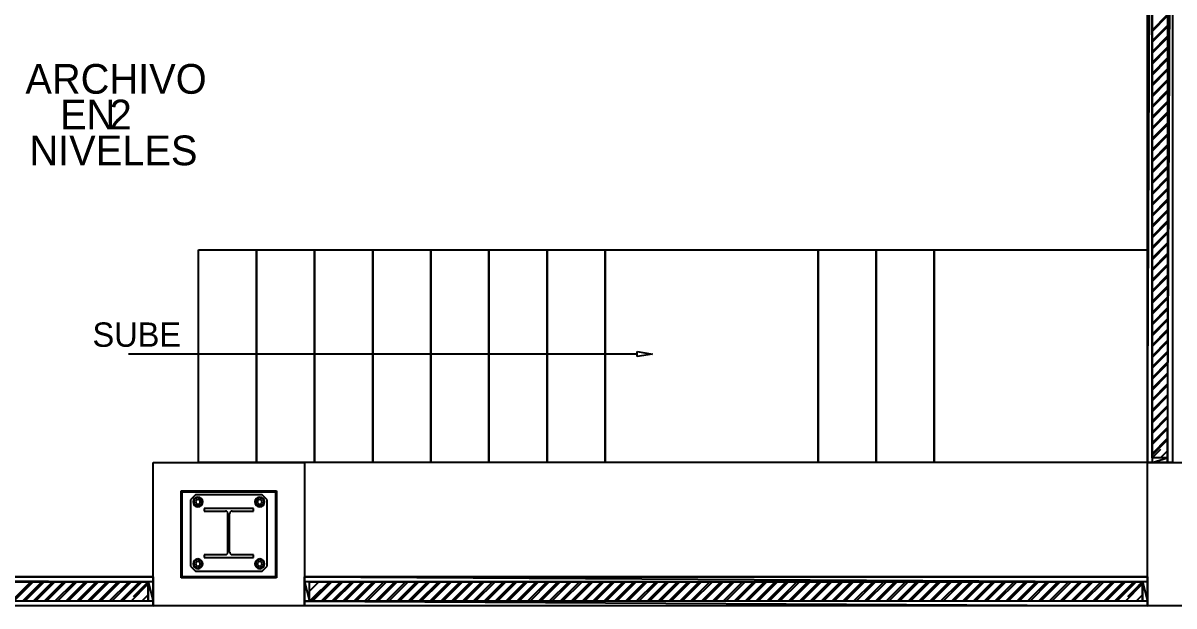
# Model space of a CAD drawing. Header units: millimetres. Extents: x 7649 to 34105, y 3983 to 25377.
# Drawn here: x 22382 to 28326, y 5375 to 8386 of the extents above; entities that cross this region are included whole.
import ezdxf

# ---------------------------------------------------------------- set-up
doc = ezdxf.new("R2010")
doc.units = ezdxf.units.MM

msp = doc.modelspace()

# ---------------------------------------------------------------- linework, layer by layer
at = {"layer": 'GEOMETRY', "color": 7}
for p, q in [((28188.00278, 11418.00556), (28188.00278, 6115.22639)), ((28188.00278, 6115.22639), (28212.87361, 11418.00556)), ((28188.00278, 6115.22639), (28212.87361, 11418.00556)), ((28212.87361, 11418.00556), (28212.87361, 6115.22639)), ((28292.77778, 11418.00556), (28292.77778, 6115.22639)), ((28292.77778, 6115.22639), (28318.17778, 11418.00556)), ((28292.77778, 6115.22639), (28318.17778, 11418.00556)), ((28318.17778, 11418.00556), (28318.17778, 6115.22639)), ((28212.87361, 8349.89722), (28292.77778, 8429.80139)), ((28212.87361, 8342.48889), (28292.77778, 8422.39306)), ((28212.87361, 8293.80556), (28292.77778, 8373.70972)), ((28212.87361, 8286.39722), (28292.77778, 8366.30139)), ((28212.87361, 8237.71389), (28292.77778, 8317.61806)), ((28212.87361, 8230.30556), (28292.77778, 8310.20972)), ((28212.87361, 8181.62222), (28292.77778, 8261.52639)), ((28212.87361, 8174.21389), (28292.77778, 8254.11806)), ((28212.87361, 8125.53056), (28292.77778, 8205.43472)), ((28212.87361, 8117.59306), (28292.77778, 8198.02639)), ((28212.87361, 8069.43889), (28292.77778, 8149.34306)), ((28212.87361, 8061.50139), (28292.77778, 8141.93472)), ((28212.87361, 8013.34722), (28292.77778, 8093.25139)), ((28212.87361, 8005.40972), (28292.77778, 8085.84306)), ((28212.87361, 7957.25556), (28292.77778, 8037.15972)), ((28212.87361, 7949.31806), (28292.77778, 8029.22222)), ((28212.87361, 7901.16389), (28292.77778, 7981.06806)), ((28212.87361, 7893.22639), (28292.77778, 7973.13056)), ((28212.87361, 7845.07222), (28292.77778, 7924.97639)), ((28212.87361, 7837.13472), (28292.77778, 7917.03889)), ((28212.87361, 7788.98056), (28292.77778, 7868.88472)), ((28212.87361, 7781.04306), (28292.77778, 7860.94722)), ((28212.87361, 7732.88889), (28292.77778, 7812.79306)), ((28212.87361, 7724.95139), (28292.77778, 7804.85556)), ((28212.87361, 7676.79722), (28292.77778, 7756.70139)), ((28212.87361, 7668.85972), (28292.77778, 7748.76389)), ((28212.87361, 7620.17639), (28292.77778, 7700.60972)), ((28212.87361, 7612.76806), (28292.77778, 7692.67222)), ((28212.87361, 7564.08472), (28292.77778, 7644.51806)), ((28212.87361, 7556.67639), (28292.77778, 7636.58056)), ((28212.87361, 7507.99306), (28292.77778, 7588.42639)), ((28212.87361, 7500.58472), (28292.77778, 7580.48889)), ((28212.87361, 7451.90139), (28292.77778, 7531.80556)), ((28212.87361, 7444.49306), (28292.77778, 7524.39722)), ((28212.87361, 7395.80972), (28292.77778, 7475.71389)), ((28212.87361, 7388.40139), (28292.77778, 7468.30556)), ((28212.87361, 7339.71806), (28292.77778, 7419.62222)), ((28212.87361, 7332.30972), (28292.77778, 7412.21389)), ((28212.87361, 7283.62639), (28292.77778, 7363.53056)), ((28212.87361, 7276.21806), (28292.77778, 7356.12222)), ((28212.87361, 7227.53472), (28292.77778, 7307.43889)), ((28212.87361, 7219.59722), (28292.77778, 7300.03056)), ((28212.87361, 7171.44306), (28292.77778, 7251.34722)), ((28212.87361, 7163.50556), (28292.77778, 7243.93889)), ((28212.87361, 7115.35139), (28292.77778, 7195.25556)), ((28212.87361, 7107.41389), (28292.77778, 7187.31806)), ((28212.87361, 7059.25972), (28292.77778, 7139.16389)), ((28212.87361, 7051.32222), (28292.77778, 7131.22639)), ((28212.87361, 7003.16806), (28292.77778, 7083.07222)), ((28212.87361, 6995.23056), (28292.77778, 7075.13472)), ((28212.87361, 6947.07639), (28292.77778, 7026.98056)), ((28212.87361, 6939.13889), (28292.77778, 7019.04306)), ((28212.87361, 6890.98472), (28292.77778, 6970.88889)), ((28212.87361, 6883.04722), (28292.77778, 6962.95139)), ((28212.87361, 6834.89306), (28292.77778, 6914.79722)), ((28212.87361, 6826.95556), (28292.77778, 6906.85972)), ((28212.87361, 6778.27222), (28292.77778, 6858.70556)), ((28212.87361, 6770.86389), (28292.77778, 6850.76806)), ((28212.87361, 6722.18056), (28292.77778, 6802.61389)), ((28212.87361, 6714.77222), (28292.77778, 6794.67639)), ((28212.87361, 6666.08889), (28292.77778, 6746.52222)), ((28212.87361, 6658.68056), (28292.77778, 6738.58472)), ((22963.54028, 6676.14306), (22926.49861, 6676.14306)), ((25552.75278, 6676.14306), (22963.54028, 6676.14306)), ((25552.75278, 6689.37222), (25632.65694, 6676.14306)), ((25552.75278, 6662.91389), (25552.75278, 6689.37222)), ((25632.65694, 6676.14306), (25552.75278, 6662.91389)), ((28212.87361, 6609.99722), (28292.77778, 6689.90139)), ((28212.87361, 6602.58889), (28292.77778, 6682.49306)), ((28212.87361, 6553.90556), (28292.77778, 6633.80972)), ((28212.87361, 6546.49722), (28292.77778, 6626.40139)), ((28212.87361, 6497.81389), (28292.77778, 6577.71806)), ((28212.87361, 6490.40556), (28292.77778, 6570.30972)), ((28212.87361, 6441.72222), (28292.77778, 6521.62639)), ((28212.87361, 6434.31389), (28292.77778, 6514.21806)), ((28212.87361, 6385.63056), (28292.77778, 6465.53472)), ((28212.87361, 6377.69306), (28292.77778, 6458.12639)), ((28212.87361, 6329.53889), (28292.77778, 6409.44306)), ((28212.87361, 6321.60139), (28292.77778, 6402.03472)), ((28212.87361, 6273.44722), (28292.77778, 6353.35139)), ((28212.87361, 6265.50972), (28292.77778, 6345.94306)), ((28212.87361, 6217.35556), (28292.77778, 6297.25972)), ((28212.87361, 6209.41806), (28292.77778, 6289.32222)), ((28212.87361, 6161.26389), (28292.77778, 6241.16806)), ((28212.87361, 6153.32639), (28292.77778, 6233.23056)), ((28212.87361, 6140.09722), (28257.85278, 6185.07639)), ((28212.87361, 6140.09722), (28212.87361, 6115.22639)), ((28212.87361, 6115.22639), (28292.77778, 6140.09722)), ((28292.77778, 6140.09722), (28212.87361, 6140.09722)), ((28212.87361, 6115.22639), (28292.77778, 6140.09722)), ((28255.73611, 6140.09722), (28292.77778, 6177.13889)), ((28292.77778, 6140.09722), (28292.77778, 6115.22639)), ((28212.87361, 6115.22639), (28188.00278, 6115.22639)), ((28292.77778, 6115.22639), (28212.87361, 6115.22639)), ((28318.17778, 6115.22639), (28292.77778, 6115.22639)), ((23272.57361, 5949.06806), (23247.17361, 5923.66806)), ((23616.53194, 5949.06806), (23272.57361, 5949.06806)), ((23641.93194, 5923.66806), (23616.53194, 5949.06806)), ((23247.17361, 5923.66806), (23247.17361, 5580.76806)), ((23261.84881, 5922.07478), (23259.87361, 5912.29097)), ((23259.87361, 5912.29097), (23261.84881, 5902.50716)), ((23267.23544, 5930.06437), (23261.84881, 5922.07478)), ((23261.84881, 5902.50716), (23267.23544, 5894.51757)), ((23284.74444, 5935.83889), (23264.10694, 5924.19722)), ((23264.10694, 5924.19722), (23264.10694, 5900.38472)), ((23264.10694, 5900.38472), (23284.74444, 5888.74306)), ((23275.225, 5935.45111), (23267.23544, 5930.06437)), ((23267.23544, 5894.51757), (23275.225, 5889.13083)), ((23274.03848, 5916.9255), (23273.10278, 5912.29097)), ((23273.10278, 5912.29097), (23274.03848, 5907.65644)), ((23276.59016, 5920.71003), (23274.03848, 5916.9255)), ((23274.03848, 5907.65644), (23276.59016, 5903.87191)), ((23285.00903, 5937.42639), (23275.225, 5935.45111)), ((23275.225, 5889.13083), (23285.00903, 5887.15556)), ((23280.37472, 5923.2616), (23276.59016, 5920.71003)), ((23276.59016, 5903.87191), (23280.37472, 5901.32035)), ((23285.00903, 5924.19722), (23280.37472, 5923.2616)), ((23280.37472, 5901.32035), (23285.00903, 5900.38472)), ((23304.85278, 5924.19722), (23284.74444, 5935.83889)), ((23284.74444, 5888.74306), (23304.85278, 5900.38472)), ((23294.79306, 5935.45111), (23285.00903, 5937.42639)), ((23289.64334, 5923.2616), (23285.00903, 5924.19722)), ((23285.00903, 5900.38472), (23289.64334, 5901.32035)), ((23285.00903, 5887.15556), (23294.79306, 5889.13083)), ((23293.42789, 5920.71003), (23289.64334, 5923.2616)), ((23289.64334, 5901.32035), (23293.42789, 5903.87191)), ((23295.97958, 5916.9255), (23293.42789, 5920.71003)), ((23293.42789, 5903.87191), (23295.97958, 5907.65644)), ((23302.78262, 5930.06437), (23294.79306, 5935.45111)), ((23294.79306, 5889.13083), (23302.78262, 5894.51757)), ((23296.91528, 5912.29097), (23295.97958, 5916.9255)), ((23295.97958, 5907.65644), (23296.91528, 5912.29097)), ((23308.16924, 5922.07478), (23302.78262, 5930.06437)), ((23302.78262, 5894.51757), (23308.16924, 5902.50716)), ((23304.85278, 5900.38472), (23304.85278, 5924.19722)), ((23310.14444, 5912.29097), (23308.16924, 5922.07478)), ((23308.16924, 5902.50716), (23310.14444, 5912.29097)), ((23581.46548, 5922.07478), (23579.49028, 5912.29097)), ((23579.49028, 5912.29097), (23581.46548, 5902.50716)), ((23586.8521, 5930.06437), (23581.46548, 5922.07478)), ((23581.46548, 5902.50716), (23586.8521, 5894.51757)), ((23604.36111, 5935.83889), (23584.25278, 5924.19722)), ((23584.25278, 5924.19722), (23584.25278, 5900.38472)), ((23584.25278, 5900.38472), (23604.36111, 5888.74306)), ((23594.84167, 5935.45111), (23586.8521, 5930.06437)), ((23586.8521, 5894.51757), (23594.84167, 5889.13083)), ((23593.65514, 5916.9255), (23592.71944, 5912.29097)), ((23592.71944, 5912.29097), (23593.65514, 5907.65644)), ((23596.20683, 5920.71003), (23593.65514, 5916.9255)), ((23593.65514, 5907.65644), (23596.20683, 5903.87191)), ((23604.62569, 5937.42639), (23594.84167, 5935.45111)), ((23594.84167, 5889.13083), (23604.62569, 5887.15556)), ((23599.99138, 5923.2616), (23596.20683, 5920.71003)), ((23596.20683, 5903.87191), (23599.99138, 5901.32035)), ((23604.62569, 5924.19722), (23599.99138, 5923.2616)), ((23599.99138, 5901.32035), (23604.62569, 5900.38472)), ((23624.99861, 5924.19722), (23604.36111, 5935.83889)), ((23604.36111, 5888.74306), (23624.99861, 5900.38472)), ((23614.40972, 5935.45111), (23604.62569, 5937.42639)), ((23609.26, 5923.2616), (23604.62569, 5924.19722)), ((23604.62569, 5900.38472), (23609.26, 5901.32035)), ((23604.62569, 5887.15556), (23614.40972, 5889.13083)), ((23613.04456, 5920.71003), (23609.26, 5923.2616)), ((23609.26, 5901.32035), (23613.04456, 5903.87191)), ((23615.59625, 5916.9255), (23613.04456, 5920.71003)), ((23613.04456, 5903.87191), (23615.59625, 5907.65644)), ((23622.39929, 5930.06437), (23614.40972, 5935.45111)), ((23614.40972, 5889.13083), (23622.39929, 5894.51757)), ((23616.53194, 5912.29097), (23615.59625, 5916.9255)), ((23615.59625, 5907.65644), (23616.53194, 5912.29097)), ((23627.78591, 5922.07478), (23622.39929, 5930.06437)), ((23622.39929, 5894.51757), (23627.78591, 5902.50716)), ((23624.99861, 5900.38472), (23624.99861, 5924.19722)), ((23629.76111, 5912.29097), (23627.78591, 5922.07478)), ((23627.78591, 5902.50716), (23629.76111, 5912.29097)), ((23641.93194, 5580.76806), (23641.93194, 5923.66806)), ((23572.08194, 5879.21806), (23317.02361, 5879.21806)), ((23317.02361, 5879.21806), (23317.02361, 5864.93056)), ((23317.02361, 5864.93056), (23427.61944, 5864.93056)), ((23432.72485, 5863.95331), (23427.88403, 5864.93056)), ((23436.67755, 5861.28827), (23432.72485, 5863.95331)), ((23439.34234, 5857.33553), (23436.67755, 5861.28827)), ((23440.31944, 5852.49514), (23439.34234, 5857.33553)), ((23440.31944, 5652.20556), (23440.31944, 5852.23056)), ((23448.78611, 5652.20556), (23448.78611, 5852.23056)), ((23450.29238, 5857.33553), (23449.31528, 5852.49514)), ((23452.95717, 5861.28827), (23450.29238, 5857.33553)), ((23456.90987, 5863.95331), (23452.95717, 5861.28827)), ((23461.75069, 5864.93056), (23456.90987, 5863.95331)), ((23461.48611, 5864.93056), (23572.08194, 5864.93056)), ((23572.08194, 5864.93056), (23572.08194, 5879.21806)), ((23436.67755, 5643.67701), (23439.34234, 5647.62975)), ((23439.34234, 5647.62975), (23440.31944, 5652.47014)), ((23449.31528, 5652.47014), (23450.29238, 5647.62975)), ((23450.29238, 5647.62975), (23452.95717, 5643.67701)), ((23261.84881, 5602.45812), (23259.87361, 5592.67431)), ((23259.87361, 5592.67431), (23261.84881, 5582.8905)), ((23267.23544, 5610.4477), (23261.84881, 5602.45812)), ((23284.74444, 5615.69306), (23264.10694, 5604.05139)), ((23264.10694, 5604.05139), (23264.10694, 5580.23889)), ((23275.225, 5615.83445), (23267.23544, 5610.4477)), ((23274.03848, 5597.30883), (23273.10278, 5592.67431)), ((23273.10278, 5592.67431), (23274.03848, 5588.03978)), ((23276.59016, 5601.09337), (23274.03848, 5597.30883)), ((23274.03848, 5588.03978), (23276.59016, 5584.25525)), ((23285.00903, 5617.80972), (23275.225, 5615.83445)), ((23280.37472, 5603.64493), (23276.59016, 5601.09337)), ((23285.00903, 5604.58056), (23280.37472, 5603.64493)), ((23304.85278, 5604.05139), (23284.74444, 5615.69306)), ((23294.79306, 5615.83445), (23285.00903, 5617.80972)), ((23289.64334, 5603.64493), (23285.00903, 5604.58056)), ((23293.42789, 5601.09337), (23289.64334, 5603.64493)), ((23295.97958, 5597.30883), (23293.42789, 5601.09337)), ((23293.42789, 5584.25525), (23295.97958, 5588.03978)), ((23302.78262, 5610.4477), (23294.79306, 5615.83445)), ((23296.91528, 5592.67431), (23295.97958, 5597.30883)), ((23295.97958, 5588.03978), (23296.91528, 5592.67431)), ((23308.16924, 5602.45812), (23302.78262, 5610.4477)), ((23304.85278, 5580.23889), (23304.85278, 5604.05139)), ((23310.14444, 5592.67431), (23308.16924, 5602.45812)), ((23308.16924, 5582.8905), (23310.14444, 5592.67431)), ((23427.61944, 5639.50556), (23317.02361, 5639.50556)), ((23317.02361, 5639.50556), (23317.02361, 5625.21806)), ((23317.02361, 5625.21806), (23572.08194, 5625.21806)), ((23427.88403, 5640.03472), (23432.72485, 5641.01197)), ((23432.72485, 5641.01197), (23436.67755, 5643.67701)), ((23452.95717, 5643.67701), (23456.90987, 5641.01197)), ((23456.90987, 5641.01197), (23461.75069, 5640.03472)), ((23572.08194, 5639.50556), (23461.48611, 5639.50556)), ((23572.08194, 5625.21806), (23572.08194, 5639.50556)), ((23581.46548, 5602.45812), (23579.49028, 5592.67431)), ((23579.49028, 5592.67431), (23581.46548, 5582.8905)), ((23586.8521, 5610.4477), (23581.46548, 5602.45812)), ((23604.36111, 5615.69306), (23584.25278, 5604.05139)), ((23584.25278, 5604.05139), (23584.25278, 5580.23889)), ((23594.84167, 5615.83445), (23586.8521, 5610.4477)), ((23593.65514, 5597.30883), (23592.71944, 5592.67431)), ((23592.71944, 5592.67431), (23593.65514, 5588.03978)), ((23596.20683, 5601.09337), (23593.65514, 5597.30883)), ((23593.65514, 5588.03978), (23596.20683, 5584.25525)), ((23604.62569, 5617.80972), (23594.84167, 5615.83445)), ((23599.99138, 5603.64493), (23596.20683, 5601.09337)), ((23604.62569, 5604.58056), (23599.99138, 5603.64493)), ((23624.99861, 5604.05139), (23604.36111, 5615.69306)), ((23614.40972, 5615.83445), (23604.62569, 5617.80972)), ((23609.26, 5603.64493), (23604.62569, 5604.58056)), ((23613.04456, 5601.09337), (23609.26, 5603.64493)), ((23615.59625, 5597.30883), (23613.04456, 5601.09337)), ((23613.04456, 5584.25525), (23615.59625, 5588.03978)), ((23622.39929, 5610.4477), (23614.40972, 5615.83445)), ((23616.53194, 5592.67431), (23615.59625, 5597.30883)), ((23615.59625, 5588.03978), (23616.53194, 5592.67431)), ((23627.78591, 5602.45812), (23622.39929, 5610.4477)), ((23624.99861, 5580.23889), (23624.99861, 5604.05139)), ((23629.76111, 5592.67431), (23627.78591, 5602.45812)), ((23627.78591, 5582.8905), (23629.76111, 5592.67431)), ((23247.17361, 5580.76806), (23272.57361, 5555.36806)), ((23261.84881, 5582.8905), (23267.23544, 5574.90091)), ((23264.10694, 5580.23889), (23284.74444, 5568.59722)), ((23267.23544, 5574.90091), (23275.225, 5569.51416)), ((23272.57361, 5555.36806), (23616.53194, 5555.36806)), ((23275.225, 5569.51416), (23285.00903, 5567.53889)), ((23276.59016, 5584.25525), (23280.37472, 5581.70368)), ((23280.37472, 5581.70368), (23285.00903, 5580.76806)), ((23284.74444, 5568.59722), (23304.85278, 5580.23889)), ((23285.00903, 5580.76806), (23289.64334, 5581.70368)), ((23285.00903, 5567.53889), (23294.79306, 5569.51416)), ((23289.64334, 5581.70368), (23293.42789, 5584.25525)), ((23294.79306, 5569.51416), (23302.78262, 5574.90091)), ((23302.78262, 5574.90091), (23308.16924, 5582.8905)), ((23581.46548, 5582.8905), (23586.8521, 5574.90091)), ((23584.25278, 5580.23889), (23604.36111, 5568.59722)), ((23586.8521, 5574.90091), (23594.84167, 5569.51416)), ((23594.84167, 5569.51416), (23604.62569, 5567.53889)), ((23596.20683, 5584.25525), (23599.99138, 5581.70368)), ((23599.99138, 5581.70368), (23604.62569, 5580.76806)), ((23604.36111, 5568.59722), (23624.99861, 5580.23889)), ((23604.62569, 5580.76806), (23609.26, 5581.70368)), ((23604.62569, 5567.53889), (23614.40972, 5569.51416)), ((23609.26, 5581.70368), (23613.04456, 5584.25525)), ((23614.40972, 5569.51416), (23622.39929, 5574.90091)), ((23616.53194, 5555.36806), (23641.93194, 5580.76806)), ((23622.39929, 5574.90091), (23627.78591, 5582.8905)), ((23053.49861, 5525.20556), (18701.10278, 5525.20556)), ((18701.10278, 5525.20556), (23053.49861, 5500.33472)), ((18701.10278, 5525.20556), (23053.49861, 5500.33472)), ((23053.49861, 5500.33472), (18701.10278, 5500.33472)), ((22322.71944, 5400.32222), (22422.73194, 5500.33472)), ((22334.89028, 5400.32222), (22434.90278, 5500.33472)), ((22378.81111, 5400.32222), (22478.82361, 5500.33472)), ((22390.98194, 5400.32222), (22490.99444, 5500.33472)), ((22434.90278, 5400.32222), (22534.91528, 5500.33472)), ((22447.07361, 5400.32222), (22547.08611, 5500.33472)), ((22490.99444, 5400.32222), (22591.00694, 5500.33472)), ((22503.16528, 5400.32222), (22603.17778, 5500.33472)), ((22547.08611, 5400.32222), (22647.09861, 5500.33472)), ((22559.25694, 5400.32222), (22659.26944, 5500.33472)), ((22603.17778, 5400.32222), (22703.19028, 5500.33472)), ((22615.34861, 5400.32222), (22715.36111, 5500.33472)), ((22659.26944, 5400.32222), (22759.28194, 5500.33472)), ((22671.44028, 5400.32222), (22771.45278, 5500.33472)), ((22715.36111, 5400.32222), (22815.37361, 5500.33472)), ((22727.53194, 5400.32222), (22827.54444, 5500.33472)), ((22771.45278, 5400.32222), (22871.46528, 5500.33472)), ((22784.15278, 5400.32222), (22884.16528, 5500.33472)), ((22827.54444, 5400.32222), (22927.55694, 5500.33472)), ((22840.24444, 5400.32222), (22940.25694, 5500.33472)), ((22883.63611, 5400.32222), (22983.64861, 5500.33472)), ((22896.33611, 5400.32222), (22996.34861, 5500.33472)), ((22940.25694, 5400.32222), (23028.09861, 5488.69306)), ((22952.42778, 5424.13472), (23028.09861, 5500.33472)), ((23008.51944, 5480.22639), (23028.09861, 5500.33472)), ((23053.49861, 5500.33472), (23028.09861, 5500.33472)), ((23028.09861, 5500.33472), (23053.49861, 5400.32222)), ((23028.09861, 5500.33472), (23053.49861, 5400.32222)), ((23028.09861, 5400.32222), (23028.09861, 5500.33472)), ((23053.49861, 5500.33472), (23053.49861, 5525.20556)), ((23053.49861, 5400.32222), (23053.49861, 5500.33472)), ((23203.25278, 5527.32222), (23685.85278, 5527.32222)), ((28188.00278, 5525.20556), (23835.60694, 5525.20556)), ((23835.60694, 5525.20556), (28188.00278, 5500.33472)), ((23835.60694, 5525.20556), (28188.00278, 5500.33472)), ((23835.60694, 5500.33472), (23835.60694, 5525.20556)), ((28188.00278, 5500.33472), (23835.60694, 5500.33472)), ((23861.00694, 5500.33472), (23835.60694, 5500.33472)), ((23835.60694, 5500.33472), (23861.00694, 5400.32222)), ((23835.60694, 5500.33472), (23861.00694, 5400.32222)), ((23835.60694, 5400.32222), (23835.60694, 5500.33472)), ((23861.00694, 5400.32222), (23861.00694, 5500.33472)), ((23861.00694, 5451.65139), (23909.16111, 5500.33472)), ((23865.24028, 5400.32222), (23965.25278, 5500.33472)), ((23877.41111, 5400.32222), (23977.42361, 5500.33472)), ((23921.33194, 5400.32222), (24021.34444, 5500.33472)), ((23933.50278, 5400.32222), (24033.51528, 5500.33472)), ((23977.42361, 5400.32222), (24077.43611, 5500.33472)), ((23989.59444, 5400.32222), (24089.60694, 5500.33472)), ((24033.51528, 5400.32222), (24133.52778, 5500.33472)), ((24045.68611, 5400.32222), (24145.69861, 5500.33472)), ((24089.60694, 5400.32222), (24189.61944, 5500.33472)), ((24101.77778, 5400.32222), (24201.79028, 5500.33472)), ((24145.69861, 5400.32222), (24245.71111, 5500.33472)), ((24158.39861, 5400.32222), (24258.41111, 5500.33472)), ((24201.79028, 5400.32222), (24301.80278, 5500.33472)), ((24214.49028, 5400.32222), (24314.50278, 5500.33472)), ((24257.88194, 5400.32222), (24357.89444, 5500.33472)), ((24270.58194, 5400.32222), (24370.59444, 5500.33472)), ((24313.97361, 5400.32222), (24413.98611, 5500.33472)), ((24326.67361, 5400.32222), (24426.68611, 5500.33472)), ((24370.59444, 5400.32222), (24470.60694, 5500.33472)), ((24382.76528, 5400.32222), (24482.77778, 5500.33472)), ((24426.68611, 5400.32222), (24526.69861, 5500.33472)), ((24438.85694, 5400.32222), (24538.86944, 5500.33472)), ((24482.77778, 5400.32222), (24582.79028, 5500.33472)), ((24494.94861, 5400.32222), (24594.96111, 5500.33472)), ((24538.86944, 5400.32222), (24638.88194, 5500.33472)), ((24551.04028, 5400.32222), (24651.05278, 5500.33472)), ((24594.96111, 5400.32222), (24694.97361, 5500.33472)), ((24607.13194, 5400.32222), (24707.14444, 5500.33472)), ((24651.05278, 5400.32222), (24751.06528, 5500.33472)), ((24663.22361, 5400.32222), (24763.23611, 5500.33472)), ((24707.14444, 5400.32222), (24807.15694, 5500.33472)), ((24719.31528, 5400.32222), (24819.32778, 5500.33472)), ((24763.23611, 5400.32222), (24863.24861, 5500.33472)), ((24775.40694, 5400.32222), (24875.41944, 5500.33472)), ((24819.32778, 5400.32222), (24919.34028, 5500.33472)), ((24831.49861, 5400.32222), (24931.51111, 5500.33472)), ((24875.41944, 5400.32222), (24975.43194, 5500.33472)), ((24887.59028, 5400.32222), (24987.60278, 5500.33472)), ((24931.51111, 5400.32222), (25031.52361, 5500.33472)), ((24943.68194, 5400.32222), (25043.69444, 5500.33472)), ((24987.60278, 5400.32222), (25087.61528, 5500.33472)), ((25000.30278, 5400.32222), (25099.78611, 5500.33472)), ((25043.69444, 5400.32222), (25143.70694, 5500.33472)), ((25056.39444, 5400.32222), (25156.40694, 5500.33472)), ((25099.78611, 5400.32222), (25199.79861, 5500.33472)), ((25112.48611, 5400.32222), (25212.49861, 5500.33472)), ((25155.87778, 5400.32222), (25255.89028, 5500.33472)), ((25168.57778, 5400.32222), (25268.59028, 5500.33472)), ((25212.49861, 5400.32222), (25312.51111, 5500.33472)), ((25224.66944, 5400.32222), (25324.68194, 5500.33472)), ((25268.59028, 5400.32222), (25368.60278, 5500.33472)), ((25280.76111, 5400.32222), (25380.77361, 5500.33472)), ((25324.68194, 5400.32222), (25424.69444, 5500.33472)), ((25336.85278, 5400.32222), (25436.86528, 5500.33472)), ((25380.77361, 5400.32222), (25480.78611, 5500.33472)), ((25392.94444, 5400.32222), (25492.95694, 5500.33472)), ((25436.86528, 5400.32222), (25536.87778, 5500.33472)), ((25449.03611, 5400.32222), (25549.04861, 5500.33472)), ((25492.95694, 5400.32222), (25592.96944, 5500.33472)), ((25505.12778, 5400.32222), (25605.14028, 5500.33472)), ((25549.04861, 5400.32222), (25649.06111, 5500.33472)), ((25561.21944, 5400.32222), (25661.23194, 5500.33472)), ((25605.14028, 5400.32222), (25705.15278, 5500.33472)), ((25617.31111, 5400.32222), (25717.32361, 5500.33472)), ((25661.23194, 5400.32222), (25761.24444, 5500.33472)), ((25673.40278, 5400.32222), (25773.41528, 5500.33472)), ((25717.32361, 5400.32222), (25817.33611, 5500.33472)), ((25729.49444, 5400.32222), (25829.50694, 5500.33472)), ((25773.41528, 5400.32222), (25873.42778, 5500.33472)), ((25785.58611, 5400.32222), (25885.59861, 5500.33472)), ((25829.50694, 5400.32222), (25929.51944, 5500.33472)), ((25841.67778, 5400.32222), (25941.69028, 5500.33472)), ((25885.59861, 5400.32222), (25985.61111, 5500.33472)), ((25898.29861, 5400.32222), (25998.31111, 5500.33472)), ((25941.69028, 5400.32222), (26041.70278, 5500.33472)), ((25954.39028, 5400.32222), (26054.40278, 5500.33472)), ((25997.78194, 5400.32222), (26097.79444, 5500.33472)), ((26010.48194, 5400.32222), (26110.49444, 5500.33472)), ((26054.40278, 5400.32222), (26153.88611, 5500.33472)), ((26066.57361, 5400.32222), (26166.58611, 5500.33472)), ((26110.49444, 5400.32222), (26210.50694, 5500.33472)), ((26122.66528, 5400.32222), (26222.67778, 5500.33472)), ((26166.58611, 5400.32222), (26266.59861, 5500.33472)), ((26178.75694, 5400.32222), (26278.76944, 5500.33472)), ((26222.67778, 5400.32222), (26322.69028, 5500.33472)), ((26234.84861, 5400.32222), (26334.86111, 5500.33472)), ((26278.76944, 5400.32222), (26378.78194, 5500.33472)), ((26290.94028, 5400.32222), (26390.95278, 5500.33472)), ((26334.86111, 5400.32222), (26434.87361, 5500.33472)), ((26347.03194, 5400.32222), (26447.04444, 5500.33472)), ((26390.95278, 5400.32222), (26490.96528, 5500.33472)), ((26403.12361, 5400.32222), (26503.13611, 5500.33472)), ((26447.04444, 5400.32222), (26547.05694, 5500.33472)), ((26459.21528, 5400.32222), (26559.22778, 5500.33472)), ((26503.13611, 5400.32222), (26603.14861, 5500.33472)), ((26515.30694, 5400.32222), (26615.31944, 5500.33472)), ((26559.22778, 5400.32222), (26659.24028, 5500.33472)), ((26571.39861, 5400.32222), (26671.41111, 5500.33472)), ((26615.31944, 5400.32222), (26715.33194, 5500.33472)), ((26627.49028, 5400.32222), (26727.50278, 5500.33472)), ((26671.41111, 5400.32222), (26771.42361, 5500.33472)), ((26683.58194, 5400.32222), (26783.59444, 5500.33472)), ((26727.50278, 5400.32222), (26827.51528, 5500.33472)), ((26740.20278, 5400.32222), (26840.21528, 5500.33472)), ((26783.59444, 5400.32222), (26883.60694, 5500.33472)), ((26796.29444, 5400.32222), (26896.30694, 5500.33472)), ((26839.68611, 5400.32222), (26939.69861, 5500.33472)), ((26852.38611, 5400.32222), (26952.39861, 5500.33472)), ((26895.77778, 5400.32222), (26995.79028, 5500.33472)), ((26908.47778, 5400.32222), (27008.49028, 5500.33472)), ((26952.39861, 5400.32222), (27052.41111, 5500.33472)), ((26964.56944, 5400.32222), (27064.58194, 5500.33472)), ((27008.49028, 5400.32222), (27108.50278, 5500.33472)), ((27020.66111, 5400.32222), (27120.67361, 5500.33472)), ((27064.58194, 5400.32222), (27164.59444, 5500.33472)), ((27076.75278, 5400.32222), (27176.76528, 5500.33472)), ((27120.67361, 5400.32222), (27220.68611, 5500.33472)), ((27132.84444, 5400.32222), (27232.85694, 5500.33472)), ((27176.76528, 5400.32222), (27276.77778, 5500.33472)), ((27188.93611, 5400.32222), (27288.94861, 5500.33472)), ((27232.85694, 5400.32222), (27332.86944, 5500.33472)), ((27245.02778, 5400.32222), (27345.04028, 5500.33472)), ((27288.94861, 5400.32222), (27388.96111, 5500.33472)), ((27301.11944, 5400.32222), (27401.13194, 5500.33472)), ((27345.04028, 5400.32222), (27445.05278, 5500.33472)), ((27357.21111, 5400.32222), (27457.22361, 5500.33472)), ((27401.13194, 5400.32222), (27501.14444, 5500.33472)), ((27413.30278, 5400.32222), (27513.31528, 5500.33472)), ((27457.22361, 5400.32222), (27557.23611, 5500.33472)), ((27469.39444, 5400.32222), (27569.40694, 5500.33472)), ((27513.31528, 5400.32222), (27613.32778, 5500.33472)), ((27525.48611, 5400.32222), (27625.49861, 5500.33472)), ((27569.40694, 5400.32222), (27669.41944, 5500.33472)), ((27582.10694, 5400.32222), (27681.59028, 5500.33472)), ((27625.49861, 5400.32222), (27725.51111, 5500.33472)), ((27638.19861, 5400.32222), (27738.21111, 5500.33472)), ((27681.59028, 5400.32222), (27781.60278, 5500.33472)), ((27694.29028, 5400.32222), (27794.30278, 5500.33472)), ((27737.68194, 5400.32222), (27837.69444, 5500.33472)), ((27750.38194, 5400.32222), (27850.39444, 5500.33472)), ((27794.30278, 5400.32222), (27894.31528, 5500.33472)), ((27806.47361, 5400.32222), (27906.48611, 5500.33472)), ((27850.39444, 5400.32222), (27950.40694, 5500.33472)), ((27862.56528, 5400.32222), (27962.57778, 5500.33472)), ((27906.48611, 5400.32222), (28006.49861, 5500.33472)), ((27918.65694, 5400.32222), (28018.66944, 5500.33472)), ((27962.57778, 5400.32222), (28062.59028, 5500.33472)), ((27974.74861, 5400.32222), (28074.76111, 5500.33472)), ((28018.66944, 5400.32222), (28118.68194, 5500.33472)), ((28030.84028, 5400.32222), (28130.85278, 5500.33472)), ((28074.76111, 5400.32222), (28163.13194, 5488.69306)), ((28086.93194, 5424.13472), (28163.13194, 5500.33472)), ((28143.02361, 5480.22639), (28163.13194, 5500.33472)), ((28188.00278, 5500.33472), (28163.13194, 5500.33472)), ((28163.13194, 5500.33472), (28188.00278, 5400.32222)), ((28163.13194, 5500.33472), (28188.00278, 5400.32222)), ((28163.13194, 5400.32222), (28163.13194, 5500.33472)), ((28188.00278, 5500.33472), (28188.00278, 5525.20556)), ((28188.00278, 5400.32222), (28188.00278, 5500.33472)), ((22996.34861, 5400.32222), (23028.09861, 5432.07222)), ((23861.00694, 5400.32222), (23921.33194, 5460.64722)), ((28130.85278, 5400.32222), (28163.13194, 5432.07222)), ((34105.14444, 5374.92222), (7649.45694, 5374.92222)), ((23053.49861, 5400.32222), (18701.10278, 5400.32222)), ((18701.10278, 5400.32222), (23053.49861, 5374.92222)), ((18701.10278, 5400.32222), (23053.49861, 5374.92222)), ((23053.49861, 5374.92222), (18701.10278, 5374.92222)), ((23053.49861, 5400.32222), (23028.09861, 5400.32222)), ((23053.49861, 5374.92222), (23053.49861, 5400.32222)), ((23861.00694, 5400.32222), (23835.60694, 5400.32222)), ((28188.00278, 5400.32222), (23835.60694, 5400.32222)), ((23835.60694, 5400.32222), (28188.00278, 5374.92222)), ((23835.60694, 5400.32222), (28188.00278, 5374.92222)), ((23835.60694, 5374.92222), (23835.60694, 5400.32222)), ((28188.00278, 5374.92222), (23835.60694, 5374.92222)), ((23861.00694, 5400.32222), (23865.24028, 5404.55556)), ((28188.00278, 5400.32222), (28163.13194, 5400.32222)), ((28188.00278, 5374.92222), (28188.00278, 5400.32222))]:
    msp.add_line(p, q, dxfattribs=at)
at = {"layer": 'RECTANGLES', "color": 7}
for p, q in [((28188.00278, 6115.22639), (28188.00278, 11418.00556)), ((28318.17778, 11418.00556), (28318.17778, 6115.22639)), ((28212.87361, 6140.09722), (28212.87361, 11393.13472)), ((28292.77778, 11393.13472), (28292.77778, 6140.09722)), ((23287.91944, 7214.83472), (23587.95694, 7214.83472)), ((23287.91944, 6115.22639), (23287.91944, 7214.83472)), ((23587.95694, 7214.83472), (23587.95694, 6115.22639)), ((23587.95694, 7214.83472), (23887.99444, 7214.83472)), ((23587.95694, 6115.22639), (23587.95694, 7214.83472)), ((23887.99444, 7214.83472), (23887.99444, 6115.22639)), ((23887.99444, 7214.83472), (24188.03194, 7214.83472)), ((23887.99444, 6115.22639), (23887.99444, 7214.83472)), ((24188.03194, 7214.83472), (24188.03194, 6115.22639)), ((24188.03194, 7214.83472), (24488.06944, 7214.83472)), ((24188.03194, 6115.22639), (24188.03194, 7214.83472)), ((24488.06944, 7214.83472), (24488.06944, 6115.22639)), ((24488.06944, 7214.83472), (24788.10694, 7214.83472)), ((24488.06944, 6115.22639), (24488.06944, 7214.83472)), ((24788.10694, 7214.83472), (24788.10694, 6115.22639)), ((24788.10694, 7214.83472), (25088.14444, 7214.83472)), ((24788.10694, 6115.22639), (24788.10694, 7214.83472)), ((25088.14444, 7214.83472), (25088.14444, 6115.22639)), ((25088.14444, 7214.83472), (25388.18194, 7214.83472)), ((25088.14444, 6115.22639), (25088.14444, 7214.83472)), ((25388.18194, 7214.83472), (25388.18194, 6115.22639)), ((25388.18194, 7214.83472), (26487.79028, 7214.83472)), ((25388.18194, 6115.22639), (25388.18194, 7214.83472)), ((26487.79028, 7214.83472), (26787.82778, 7214.83472)), ((26487.79028, 6115.22639), (26487.79028, 7214.83472)), ((26487.79028, 7214.83472), (26487.79028, 6115.22639)), ((26787.82778, 7214.83472), (26787.82778, 6115.22639)), ((26787.82778, 7214.83472), (27087.86528, 7214.83472)), ((26787.82778, 6115.22639), (26787.82778, 7214.83472)), ((27087.86528, 7214.83472), (27087.86528, 6115.22639)), ((27087.86528, 7214.83472), (28188.00278, 7214.83472)), ((27087.86528, 6115.22639), (27087.86528, 7214.83472)), ((28188.00278, 7214.83472), (28188.00278, 6115.22639)), ((28292.77778, 6140.09722), (28212.87361, 6140.09722)), ((23053.49861, 6115.22639), (23835.60694, 6115.22639)), ((23053.49861, 5374.92222), (23053.49861, 6115.22639)), ((23587.95694, 6115.22639), (23287.91944, 6115.22639)), ((23887.99444, 6115.22639), (23587.95694, 6115.22639)), ((23835.60694, 6115.22639), (23835.60694, 5374.92222)), ((24188.03194, 6115.22639), (23887.99444, 6115.22639)), ((24488.06944, 6115.22639), (24188.03194, 6115.22639)), ((24788.10694, 6115.22639), (24488.06944, 6115.22639)), ((25088.14444, 6115.22639), (24788.10694, 6115.22639)), ((25388.18194, 6115.22639), (25088.14444, 6115.22639)), ((26487.79028, 6115.22639), (25388.18194, 6115.22639)), ((26787.82778, 6115.22639), (26487.79028, 6115.22639)), ((27087.86528, 6115.22639), (26787.82778, 6115.22639)), ((28188.00278, 6115.22639), (27087.86528, 6115.22639)), ((28188.00278, 6115.22639), (28970.64028, 6115.22639)), ((28188.00278, 5374.92222), (28188.00278, 6115.22639)), ((28318.17778, 6115.22639), (28188.00278, 6115.22639)), ((23198.49028, 5970.23472), (23690.61528, 5970.23472)), ((23198.49028, 5519.91389), (23198.49028, 5970.23472)), ((23203.25278, 5964.94306), (23685.85278, 5964.94306)), ((23203.25278, 5525.20556), (23203.25278, 5964.94306)), ((23685.85278, 5964.94306), (23685.85278, 5525.20556)), ((23690.61528, 5970.23472), (23690.61528, 5519.91389)), ((18701.10278, 5525.20556), (23053.49861, 5525.20556)), ((18725.97361, 5500.33472), (23028.09861, 5500.33472)), ((23028.09861, 5500.33472), (23028.09861, 5400.32222)), ((23053.49861, 5525.20556), (23053.49861, 5374.92222)), ((23690.61528, 5519.91389), (23198.49028, 5519.91389)), ((23685.85278, 5525.20556), (23203.25278, 5525.20556)), ((23835.60694, 5525.20556), (28188.00278, 5525.20556)), ((23835.60694, 5374.92222), (23835.60694, 5525.20556)), ((23861.00694, 5500.33472), (28163.13194, 5500.33472)), ((23861.00694, 5400.32222), (23861.00694, 5500.33472)), ((28163.13194, 5500.33472), (28163.13194, 5400.32222)), ((28188.00278, 5525.20556), (28188.00278, 5374.92222)), ((23053.49861, 5374.92222), (18701.10278, 5374.92222)), ((23028.09861, 5400.32222), (18725.97361, 5400.32222)), ((23835.60694, 5374.92222), (23053.49861, 5374.92222)), ((28188.00278, 5374.92222), (23835.60694, 5374.92222)), ((28163.13194, 5400.32222), (23861.00694, 5400.32222)), ((28970.64028, 5374.92222), (28188.00278, 5374.92222))]:
    msp.add_line(p, q, dxfattribs=at)

# ---------------------------------------------------------------- texts
at = {"layer": 'TEXT'}
for s, height, p in [('ARCHIVO', 153.66947, (22394.15694, 8020.76413)), ('EN', 153.66947, (22573.01528, 7836.61413)), ('2', 153.66947, (22829.18229, 7836.61413)), ('NIVELES', 153.66947, (22414.79444, 7651.4058)), ('SUBE', 125.72947, (22740.76111, 6713.76903))]:
    msp.add_text(s, height=height, dxfattribs=at).set_placement(p)

doc.saveas('drawing.dxf')
